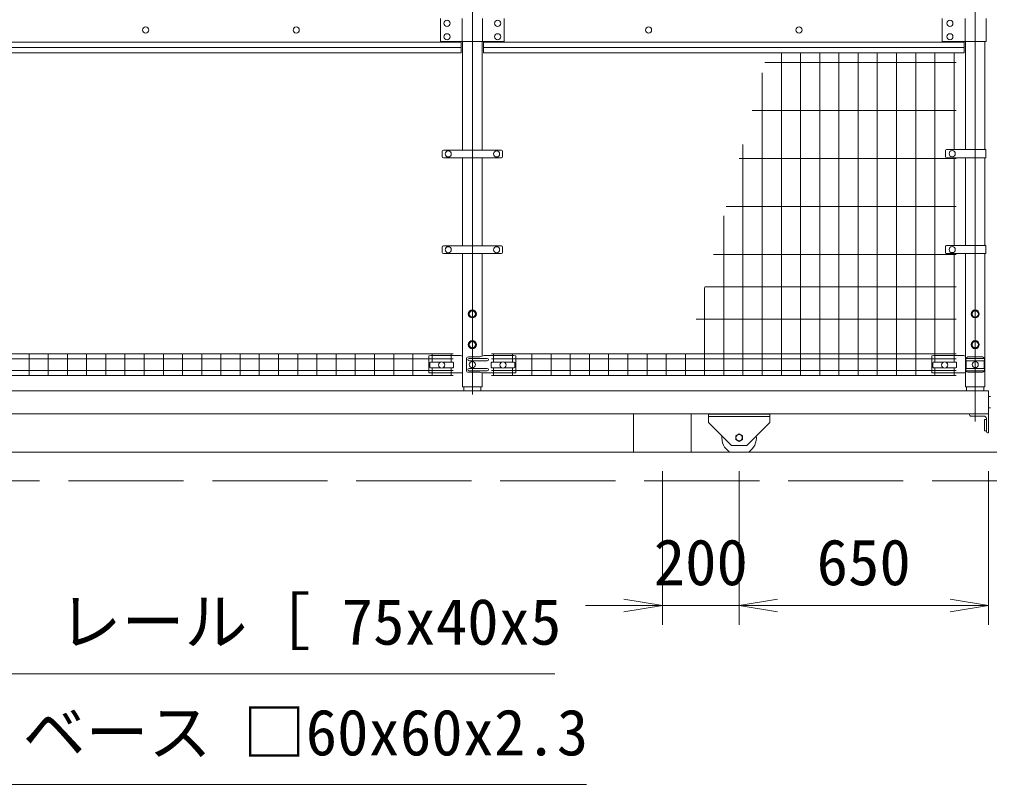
# Model space of a CAD drawing. Units: millimetres, scale not verified. Extents: x -10500 to 10500, y -7425 to 7425.
# Drawn here: x -4659 to -2131, y -1250 to 745 of the extents above; entities that cross this region are included whole.
import ezdxf
from ezdxf.enums import TextEntityAlignment as Align

# ---------------------------------------------------------------- set-up
doc = ezdxf.new("R2010")
doc.units = ezdxf.units.MM
doc.header["$LTSCALE"] = 50
doc.linetypes.add('DASHED', pattern=[7.5, 6, -1.5])
doc.linetypes.add('USER1', pattern=[50.8, 31.75, -6.35, 6.35, -6.35])
for name, color, linetype, lineweight in [('0-0_D-STR-DIM', 7, 'Continuous', 9), ('0-1_0', 7, 'Continuous', 9), ('0-2_D-STR1', 1, 'Continuous', 18), ('0-3_D-BMK', 2, 'USER1', 13), ('0-4_D-STR3', 3, 'Continuous', 13), ('0-5_D-STR2', 7, 'Continuous', 9), ('0-6_D-STR5', 3, 'Continuous', 18), ('0-9_D-STR-TXT', 7, 'Continuous', 9)]:
    doc.layers.add(name, color=color, linetype=linetype, lineweight=lineweight)
doc.styles.add('ＭＳ ゴシック', font='')
doc.styles.get('ＭＳ ゴシック').set_extended_font_data('MS Gothic')

# ---------------------------------------------------------------- blocks, each defined once
blk = doc.blocks.new('_Open')
at = {"layer": '0-1_0'}
blk.add_line((-50, 8.33), (0, 0), dxfattribs=at)
blk.add_lwpolyline([(-50, -8.33), (0, 0), (-50, 0)], dxfattribs=at)

msp = doc.modelspace()

# ---------------------------------------------------------------- linework, layer by layer
at = {"layer": '0-0_D-STR-DIM'}
for p, q in [((-2983.58, -433.02), (-2983.58, -833.02)), ((-2783.58, -433.02), (-2783.58, -833.02)), ((-2783.58, -433.02), (-2783.58, -833.02)), ((-2133.58, -433.02), (-2133.58, -833.02)), ((-3083.58, -783.02), (-3183.58, -783.02)), ((-2783.58, -783.02), (-2983.58, -783.02)), ((-2683.58, -783.02), (-2233.58, -783.02)), ((-2683.58, -783.02), (-2583.58, -783.02))]:
    msp.add_line(p, q, dxfattribs=at)
at = {"layer": '0-2_D-STR1'}
for p, q in [((-3503.98, 404.23), (-3503.98, 686.98)), ((-3453.18, 404.23), (-3453.18, 686.98)), ((-2193.98, 405.23), (-2193.98, 686.98)), ((-2143.18, 405.23), (-2143.18, 686.98)), ((-2143.18, 405.23), (-2143.18, 686.98)), ((-3503.98, 154.23), (-3503.98, 384.23)), ((-3453.18, 154.23), (-3453.18, 384.23)), ((-2193.98, 155.23), (-2193.98, 384.23)), ((-2143.18, 155.23), (-2143.18, 384.23)), ((-2143.18, 155.23), (-2143.18, 384.23)), ((-3503.98, -213.02), (-3503.98, 134.23)), ((-3453.18, -132.93), (-3453.18, 134.23)), ((-2193.98, -213.02), (-2193.98, 134.23)), ((-2143.18, -213.02), (-2143.18, 134.23)), ((-2143.18, -213.02), (-2143.18, 134.23)), ((-3453.18, -213.02), (-3453.18, -176.84)), ((-3453.18, -213.02), (-3503.98, -213.02)), ((-3501.08, -223.02), (-3501.08, -213.02)), ((-3456.08, -223.02), (-3456.08, -213.02)), ((-2143.18, -213.02), (-2193.98, -213.02)), ((-2191.08, -223.02), (-2191.08, -213.02)), ((-2146.08, -223.02), (-2146.08, -213.02)), ((-2133.58, -223.02), (-2133.58, -283.02))]:
    msp.add_line(p, q, dxfattribs=at)
msp.add_lwpolyline([(-2133.58, -223.02), (-6133.58, -223.02), (-6133.58, -283.02), (-2133.58, -283.02)], dxfattribs=at)
at = {"layer": '0-3_D-BMK'}
for p, q in [((-3478.58, -233.02), (-3478.58, 1644.98)), ((-2168.58, -303.02), (-2168.58, 1644.98)), ((-2168.58, -303.02), (-2168.58, 1644.98))]:
    msp.add_line(p, q, dxfattribs=at)
at = {"layer": '0-4_D-STR3'}
for p, q in [((-3561.58, 686.98), (-3561.58, 746.98)), ((-3505.38, 686.98), (-3505.38, 746.98)), ((-3451.78, 686.98), (-3451.78, 746.98)), ((-3395.58, 686.98), (-3395.58, 746.98)), ((-2254.83, 686.98), (-2254.83, 746.98)), ((-2194.83, 686.98), (-2194.83, 746.98)), ((-2140.38, 746.98), (-2140.38, 686.98)), ((-3507.58, 685.1), (-4759.58, 685.1)), ((-3395.58, 686.98), (-3561.58, 686.98)), ((-3561.58, 686.98), (-3395.58, 686.98)), ((-3507.58, 686.98), (-3507.58, 657.83)), ((-3449.58, 686.98), (-3449.58, 657.83)), ((-2197.58, 685.1), (-3449.58, 685.1)), ((-2140.38, 686.98), (-2254.83, 686.98)), ((-2197.58, 686.98), (-2197.58, 657.83)), ((-3507.58, 671.46), (-4759.58, 671.46)), ((-3507.58, 657.83), (-4759.58, 657.83)), ((-2197.58, 671.46), (-3449.58, 671.46)), ((-2197.58, 657.83), (-3449.58, 657.83)), ((-2140.88, 405.23), (-2243.57, 405.23)), ((-2140.88, 405.23), (-2140.88, 384.23)), ((-3557.08, 401.23), (-3557.08, 387.23)), ((-3554.08, 404.23), (-3403.08, 404.23)), ((-3554.08, 384.23), (-3403.08, 384.23)), ((-3400.08, 401.23), (-3400.08, 387.23)), ((-2245.57, 403.23), (-2245.57, 386.23)), ((-2140.88, 384.23), (-2243.57, 384.23)), ((-3554.08, 154.23), (-3403.08, 154.23)), ((-2245.57, 153.23), (-2245.57, 136.23)), ((-2140.88, 155.23), (-2243.57, 155.23)), ((-2140.88, 155.23), (-2140.88, 134.23)), ((-3557.08, 151.23), (-3557.08, 137.23)), ((-3554.08, 134.23), (-3403.08, 134.23)), ((-3400.08, 151.23), (-3400.08, 137.23)), ((-2140.88, 134.23), (-2243.57, 134.23)), ((-3586.58, -131.02), (-3591.58, -132.02)), ((-3591.58, -132.02), (-3591.58, -175.84)), ((-3589.58, -150.55), (-3589.58, -161.55)), ((-3587.58, -148.55), (-3561.36, -148.55)), ((-3586.58, -131.02), (-3509.49, -131.02)), ((-3555.79, -148.55), (-3529.58, -148.55)), ((-3527.58, -150.55), (-3527.58, -161.55)), ((-3509.49, -131.02), (-3503.98, -132.93)), ((-3494.06, -140.02), (-3494.06, -170.02)), ((-3459.22, -135.02), (-3489.06, -135.02)), ((-3439.58, -139.02), (-3486.99, -139.02)), ((-3439.58, -145.02), (-3486.99, -145.02)), ((-3447.66, -131.02), (-3459.22, -135.02)), ((-3370.58, -131.02), (-3447.66, -131.02)), ((-3429.58, -150.55), (-3429.58, -161.55)), ((-3401.36, -148.55), (-3427.58, -148.55)), ((-3369.58, -148.55), (-3395.79, -148.55)), ((-3370.58, -131.02), (-3365.58, -132.02)), ((-3367.58, -150.55), (-3367.58, -161.55)), ((-3365.58, -132.02), (-3365.58, -175.84)), ((-2276.58, -131.02), (-2281.58, -132.02)), ((-2281.58, -132.02), (-2281.58, -175.84)), ((-2279.08, -150.54), (-2279.08, -161.54)), ((-2277.08, -148.54), (-2250.86, -148.54)), ((-2276.58, -131.02), (-2199.49, -131.02)), ((-2245.29, -148.54), (-2219.08, -148.54)), ((-2217.08, -150.54), (-2217.08, -161.54)), ((-2199.49, -131.02), (-2193.98, -132.93)), ((-2191.78, -139.02), (-2145.37, -139.02)), ((-2191.78, -145.02), (-2191.78, -165.02)), ((-2191.78, -145.02), (-2145.37, -145.02)), ((-2187.78, -135.02), (-2149.37, -135.02)), ((-2145.37, -145.02), (-2145.37, -165.02)), ((-3503.98, -176.84), (-3590.58, -176.84)), ((-3587.58, -163.55), (-3561.36, -163.55)), ((-3555.79, -163.55), (-3529.58, -163.55)), ((-3459.22, -175.02), (-3489.06, -175.02)), ((-3439.58, -165.02), (-3486.99, -165.02)), ((-3439.58, -171.02), (-3486.99, -171.02)), ((-3453.97, -176.84), (-3459.22, -175.02)), ((-3453.97, -176.84), (-3366.58, -176.84)), ((-3401.36, -163.55), (-3427.58, -163.55)), ((-3369.58, -163.55), (-3395.79, -163.55)), ((-2193.98, -176.84), (-2280.58, -176.84)), ((-2277.08, -163.54), (-2250.86, -163.54)), ((-2245.29, -163.54), (-2219.08, -163.54)), ((-2191.78, -165.02), (-2145.37, -165.02)), ((-2191.78, -171.02), (-2145.37, -171.02)), ((-2187.78, -175.02), (-2149.37, -175.02)), ((-2133.58, -238.02), (-2133.58, -268.02)), ((-3058.58, -283.02), (-3058.58, -383.02)), ((-3058.58, -283.02), (-2908.58, -283.02)), ((-2908.58, -283.02), (-2908.58, -383.02)), ((-2863.58, -283.02), (-2863.58, -305.52)), ((-2863.58, -283.02), (-2703.58, -283.02)), ((-2863.58, -284.52), (-2703.58, -284.52)), ((-2863.58, -290.52), (-2703.58, -290.52)), ((-2703.58, -283.02), (-2703.58, -305.52)), ((-2183.58, -283.02), (-2183.58, -286.02)), ((-2133.58, -283.02), (-2183.58, -283.02)), ((-2145.58, -289.02), (-2180.58, -289.02)), ((-2139.58, -298.02), (-2144.58, -298.02)), ((-2144.58, -298.02), (-2144.58, -328.02)), ((-2139.58, -295.02), (-2139.58, -330.02)), ((-2803.58, -365.52), (-2863.58, -305.52)), ((-2763.58, -365.52), (-2703.58, -305.52)), ((-2139.58, -328.02), (-2144.58, -328.02)), ((-2803.64, -365.52), (-2763.64, -365.52))]:
    msp.add_line(p, q, dxfattribs=at)
for points in [[(-3487.08, -27.93), (-3478.58, -32.84), (-3470.08, -27.93), (-3470.08, -18.12), (-3478.58, -13.21), (-3487.08, -18.12)], [(-2177.08, -27.93), (-2168.58, -32.84), (-2160.08, -27.93), (-2160.08, -18.12), (-2168.58, -13.21), (-2177.08, -18.12)], [(-3487.08, -107.93), (-3478.58, -112.84), (-3470.08, -107.93), (-3470.08, -98.12), (-3478.58, -93.21), (-3487.08, -98.12)], [(-2177.08, -107.93), (-2168.58, -112.84), (-2160.08, -107.93), (-2160.08, -98.12), (-2168.58, -93.21), (-2177.08, -98.12)], [(-2792.08, -340.62), (-2792.08, -350.43), (-2783.58, -355.34), (-2775.08, -350.43), (-2775.08, -340.62), (-2783.58, -335.71)]]:
    msp.add_lwpolyline(points, close=True, dxfattribs=at)
for points in [[(-2128.58, -238.02), (-2133.58, -238.02), (-2133.58, -268.02), (-2128.58, -268.02)], [(-2133.58, -283.02), (-2133.58, -333.02), (-2136.58, -333.02)]]:
    msp.add_lwpolyline(points, dxfattribs=at)
for centre, radius in [((-3544.58, 734.48), 8), ((-3412.58, 734.48), 8), ((-2234.58, 734.48), 8), ((-4329.57, 716.98), 8), ((-3937.57, 716.98), 8), ((-3019.57, 716.98), 8), ((-2627.57, 716.98), 8), ((-3544.58, 699.48), 8), ((-3412.58, 699.48), 8), ((-2234.58, 699.48), 8), ((-3541.58, 394.23), 8), ((-3415.58, 394.23), 8), ((-2228.58, 394.73), 8), ((-3541.58, 144.23), 8), ((-3415.58, 144.23), 8), ((-2228.58, 144.73), 8), ((-3478.58, -23.02), 10.5), ((-3478.58, -23.02), 8.25), ((-2168.58, -23.02), 10.5), ((-2168.58, -23.02), 8.25), ((-3478.58, -103.02), 10.5), ((-3478.58, -103.02), 8.25), ((-2168.58, -103.02), 10.5), ((-2168.58, -103.02), 8.25), ((-3558.58, -156.05), 8), ((-3478.58, -155.02), 8), ((-3478.58, -155.02), 8), ((-3398.58, -156.05), 8), ((-2248.08, -156.04), 8), ((-2168.58, -155.02), 8), ((-2783.58, -345.52), 8.25)]:
    msp.add_circle(centre, radius, dxfattribs=at)
for centre, radius, start, end in [((-2243.57, 403.23), 2, 90, 180), ((-3554.08, 401.23), 3, 90, 180), ((-3554.08, 387.23), 3, 180, 270), ((-3403.08, 401.23), 3, 0, 90), ((-3403.08, 387.23), 3, 270, 0), ((-2243.57, 386.23), 2, 180, 270), ((-3554.08, 151.23), 3, 90, 180), ((-3403.08, 151.23), 3, 0, 90), ((-2243.57, 153.23), 2, 90, 180), ((-3554.08, 137.23), 3, 180, 270), ((-3403.08, 137.23), 3, 270, 0), ((-2243.57, 136.23), 2, 180, 270), ((-3587.58, -150.55), 2, 90, 180), ((-3529.58, -150.55), 2, 0, 90), ((-3489.06, -140.02), 5, 90, 180), ((-3486.99, -142.02), 3, 90, 270), ((-3439.58, -142.02), 3, 270, 90), ((-3427.58, -150.55), 2, 90, 180), ((-3369.58, -150.55), 2, 0, 90), ((-2277.08, -150.54), 2, 90, 180), ((-2219.08, -150.54), 2, 0, 90), ((-2186.53, -142.02), 6.05, 150.26731, 209.73269), ((-2187.78, -139.02), 4, 90, 180), ((-2149.37, -139.02), 4, 0, 90), ((-2150.62, -142.02), 6.05, 330.26731, 29.73269), ((-3590.58, -175.84), 1, 180, 270), ((-3587.58, -161.55), 2, 180, 270), ((-3529.58, -161.55), 2, 270, 0), ((-3489.06, -170.02), 5, 180, 270), ((-3486.99, -168.02), 3, 90, 270), ((-3439.58, -168.02), 3, 270, 90), ((-3427.58, -161.55), 2, 180, 270), ((-3369.58, -161.55), 2, 270, 0), ((-3366.58, -175.84), 1, 270, 0), ((-2280.58, -175.84), 1, 180, 270), ((-2277.08, -161.54), 2, 180, 270), ((-2219.08, -161.54), 2, 270, 0), ((-2186.51, -168.02), 6.07, 150.37394, 209.62606), ((-2187.78, -171.02), 4, 180, 270), ((-2149.37, -171.02), 4, 270, 0), ((-2150.65, -168.02), 6.07, 330.37394, 29.62606), ((-2180.58, -286.02), 3, 180, 270), ((-2145.58, -295.02), 6, 0, 90), ((-2783.58, -345.52), 45, 173.94244, 236.44269), ((-2783.58, -345.52), 45, 303.55731, 6.05756), ((-2136.58, -330.02), 3, 180, 270)]:
    msp.add_arc(centre, radius, start, end, dxfattribs=at)
at = {"layer": '0-5_D-STR2'}
for p, q in [((-2673.58, -183.02), (-2673.58, 657.83)), ((-2623.58, -183.02), (-2623.58, 657.83)), ((-2573.58, -183.02), (-2573.58, 657.83)), ((-2523.58, -183.02), (-2523.58, 657.83)), ((-2473.58, -183.02), (-2473.58, 657.83)), ((-2423.58, -183.02), (-2423.58, 657.83)), ((-2373.58, -183.02), (-2373.58, 657.83)), ((-2323.58, -183.02), (-2323.58, 657.83)), ((-2273.58, -148.54), (-2273.58, 657.83)), ((-2223.58, 405.23), (-2223.58, 657.83)), ((-2218.58, 631.98), (-2716.5, 631.98)), ((-2723.58, -183.02), (-2723.58, 605.56)), ((-2218.58, 506.98), (-2749.99, 506.98)), ((-2773.58, -183.02), (-2773.58, 418.96)), ((-2218.58, 381.98), (-2783.49, 381.98)), ((-2223.58, 155.23), (-2223.58, 384.23)), ((-2218.58, 256.98), (-2816.98, 256.98)), ((-2823.58, -183.02), (-2823.58, 232.36)), ((-2218.58, 131.98), (-2850.47, 131.98)), ((-2223.58, -148.54), (-2223.58, 134.23)), ((-2873.58, -183.02), (-2873.58, 45.76)), ((-2218.58, 47.48), (-2873.12, 47.48)), ((-2218.58, -37.02), (-2895.76, -37.02)), ((-3528.58, -127.03), (-4738.58, -127.03)), ((-3528.58, -139.9), (-4738.58, -139.9)), ((-4633.58, -183.03), (-4633.58, -127.03)), ((-4583.58, -183.03), (-4583.58, -127.03)), ((-4533.58, -183.03), (-4533.58, -127.03)), ((-4483.58, -183.03), (-4483.58, -127.03)), ((-4433.58, -183.03), (-4433.58, -127.03)), ((-4383.58, -183.03), (-4383.58, -127.03)), ((-4333.58, -183.03), (-4333.58, -127.03)), ((-4283.58, -183.03), (-4283.58, -127.03)), ((-4233.58, -183.03), (-4233.58, -127.03)), ((-4183.58, -183.03), (-4183.58, -127.03)), ((-4133.58, -183.03), (-4133.58, -127.03)), ((-4083.58, -183.03), (-4083.58, -127.03)), ((-4033.58, -183.03), (-4033.58, -127.03)), ((-3983.58, -183.03), (-3983.58, -127.03)), ((-3933.58, -183.03), (-3933.58, -127.03)), ((-3883.58, -183.03), (-3883.58, -127.03)), ((-3833.58, -183.03), (-3833.58, -127.03)), ((-3783.58, -183.03), (-3783.58, -127.03)), ((-3733.58, -183.03), (-3733.58, -127.03)), ((-3683.58, -183.03), (-3683.58, -127.03)), ((-3633.58, -183.03), (-3633.58, -127.03)), ((-3583.58, -148.55), (-3583.58, -127.03)), ((-3533.58, -148.55), (-3533.58, -127.03)), ((-2218.58, -127.03), (-3428.58, -127.03)), ((-2218.58, -139.9), (-3428.58, -139.9)), ((-3423.58, -148.55), (-3423.58, -127.03)), ((-3373.58, -148.55), (-3373.58, -127.03)), ((-3323.58, -183.03), (-3323.58, -127.03)), ((-3273.58, -183.03), (-3273.58, -127.03)), ((-3223.58, -183.03), (-3223.58, -127.03)), ((-3173.58, -183.03), (-3173.58, -127.03)), ((-3123.58, -183.03), (-3123.58, -127.03)), ((-3073.58, -183.02), (-3073.58, -127.02)), ((-3073.58, -183.03), (-3073.58, -127.03)), ((-3023.58, -183.02), (-3023.58, -127.02)), ((-2973.58, -183.02), (-2973.58, -127.02)), ((-2923.58, -183.02), (-2923.58, -127.02)), ((-3528.58, -170.15), (-4738.58, -170.15)), ((-3583.58, -183.03), (-3583.58, -163.55)), ((-3533.58, -183.03), (-3533.58, -163.55)), ((-2218.58, -170.15), (-3428.58, -170.15)), ((-3423.58, -183.03), (-3423.58, -163.55)), ((-3373.58, -183.03), (-3373.58, -163.55)), ((-2273.58, -183.02), (-2273.58, -163.54)), ((-2223.58, -183.02), (-2223.58, -163.54)), ((-3528.58, -183.03), (-4738.58, -183.03)), ((-2218.58, -183.03), (-3428.58, -183.03)), ((-6405.95, -383.02), (2331.03, -383.02))]:
    msp.add_line(p, q, dxfattribs=at)
at = {"layer": '0-6_D-STR5'}
msp.add_line((-6405.95, -383.02), (2331.03, -383.02), dxfattribs=at)
at = {"layer": '0-6_D-STR5', "linetype": 'DASHED'}
msp.add_line((-6405.95, -458.02), (2331.03, -458.02), dxfattribs=at)
at = {"layer": '0-9_D-STR-TXT'}
for points in [[(-3181.29, -1249.77), (-4764.16, -1249.77), (-5033.51, -268.25)], [(-3263.62, -961.18), (-4683.85, -961.18), (-4822.02, -459.95)]]:
    msp.add_lwpolyline(points, dxfattribs=at)

# ---------------------------------------------------------------- block references
at = {"layer": '0-0_D-STR-DIM', "xscale": 2, "yscale": 2}
for p in [(-2983.58, -783.02), (-2133.58, -783.02)]:
    msp.add_blockref('_Open', p, dxfattribs=at)
at = {"layer": '0-0_D-STR-DIM', "xscale": 2, "yscale": 2, "rotation": 180}
msp.add_blockref('_Open', (-2783.58, -783.02), dxfattribs=at)
msp.add_blockref('_Open', (-2783.58, -783.02), dxfattribs=at)

# ---------------------------------------------------------------- texts
at = {"layer": '0-0_D-STR-DIM', "style": 'ＭＳ ゴシック'}
for s, p in [('200', (-3006.08, -766.15)), ('650', (-2581.7, -766.15))]:
    msp.add_text(s, height=120.2, dxfattribs=at).set_placement(p, align=Align.BOTTOM_LEFT)
at = {"layer": '0-9_D-STR-TXT', "style": 'ＭＳ ゴシック'}
for s, p in [('レール［ 75x40x5', (-4556.54, -921.15)), ('ベース □60x60x2.3', (-4650.31, -1209.74))]:
    msp.add_text(s, height=120.2, dxfattribs=at).set_placement(p, align=Align.BOTTOM_LEFT)

doc.saveas('drawing.dxf')
